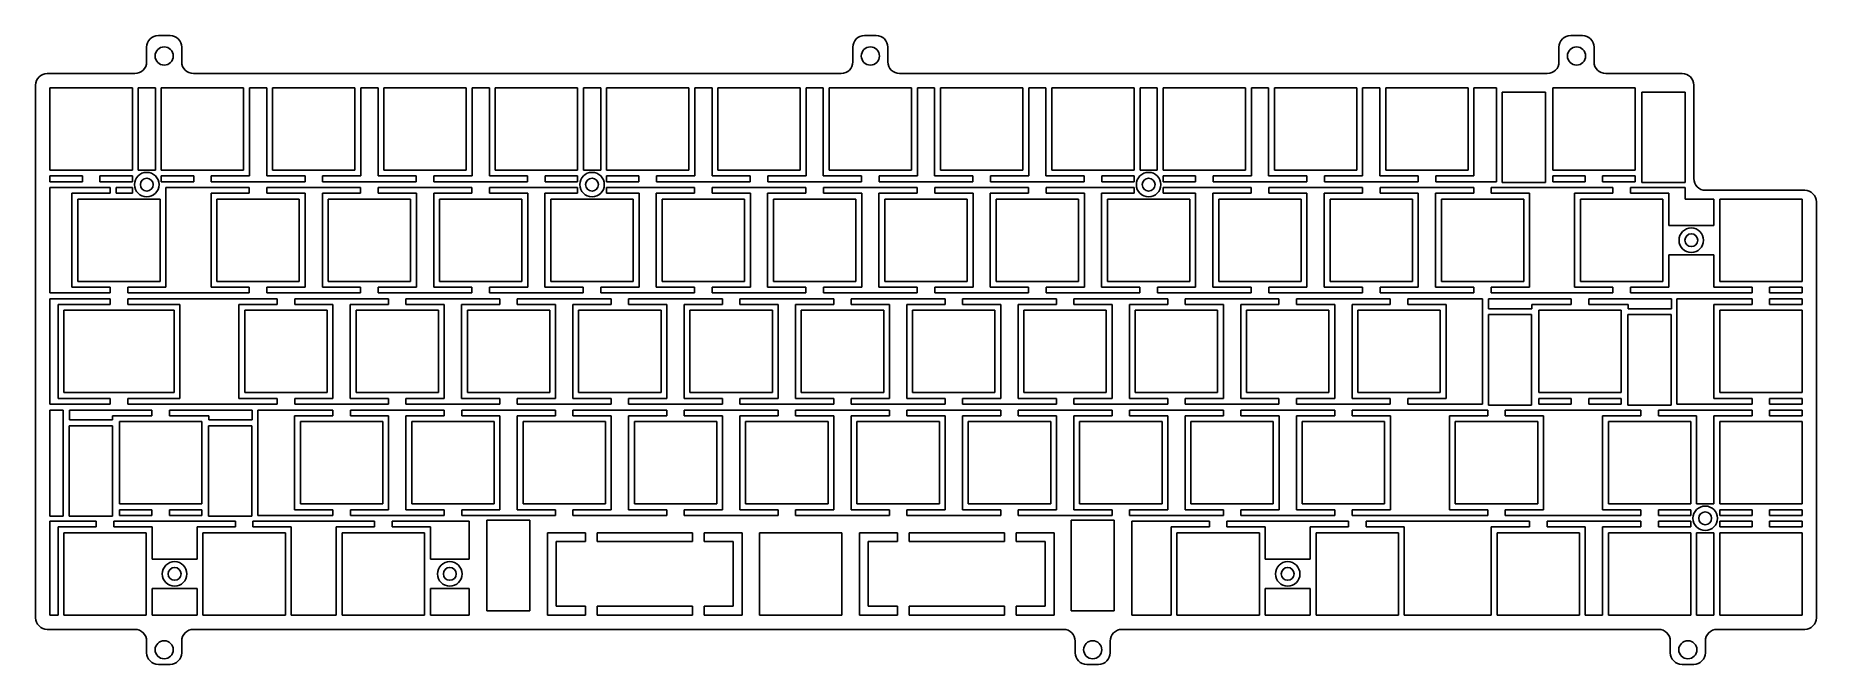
# Model space of a CAD drawing. Header units: millimetres. Extents: x 70 to 375, y 139 to 247.
import ezdxf

# ---------------------------------------------------------------- set-up
doc = ezdxf.new("R2010")
doc.units = ezdxf.units.MM
doc.header["$LTSCALE"] = 23.1
doc.layers.get('0').update_dxf_attribs({"linetype": 'CONTINUOUS'})

msp = doc.modelspace()

# ---------------------------------------------------------------- linework, layer by layer
at = {"color": 7, "linetype": 'Continuous'}
for p, q in [((89.24, 244.65), (89.24, 242.15)), ((93.24, 246.65), (91.24, 246.65)), ((95.24, 242.15), (95.24, 244.65)), ((210.09, 242.15), (210.09, 244.65)), ((212.09, 246.65), (214.09, 246.65)), ((216.09, 244.65), (216.09, 242.15)), ((330.94, 244.65), (330.94, 242.15)), ((334.94, 246.65), (332.94, 246.65)), ((336.94, 242.15), (336.94, 244.65)), ((70.24, 146.95), (70.24, 238.15)), ((87.24, 240.15), (72.24, 240.15)), ((208.09, 240.15), (97.24, 240.15)), ((328.94, 240.15), (218.09, 240.15)), ((352.01, 240.15), (338.94, 240.15)), ((354.01, 238.15), (354.01, 222.15)), ((72.69, 237.7), (72.69, 223.6)), ((86.79, 237.7), (72.69, 237.7)), ((86.79, 223.6), (86.79, 237.7)), ((87.79, 223.6), (87.79, 237.7)), ((87.79, 237.7), (90.74, 237.7)), ((90.74, 223.6), (90.74, 237.7)), ((91.74, 237.7), (91.74, 223.6)), ((105.84, 237.7), (91.74, 237.7)), ((105.84, 223.6), (105.84, 237.7)), ((106.84, 222.6), (106.84, 237.7)), ((106.84, 237.7), (109.79, 237.7)), ((109.79, 222.6), (109.79, 237.7)), ((110.79, 237.7), (110.79, 223.6)), ((124.89, 237.7), (110.79, 237.7)), ((124.89, 223.6), (124.89, 237.7)), ((125.89, 222.6), (125.89, 237.7)), ((125.89, 237.7), (128.84, 237.7)), ((128.84, 222.6), (128.84, 237.7)), ((129.84, 237.7), (129.84, 223.6)), ((143.94, 237.7), (129.84, 237.7)), ((143.94, 223.6), (143.94, 237.7)), ((144.94, 222.6), (144.94, 237.7)), ((144.94, 237.7), (147.89, 237.7)), ((147.89, 222.6), (147.89, 237.7)), ((148.89, 237.7), (148.89, 223.6)), ((162.99, 237.7), (148.89, 237.7)), ((162.99, 223.6), (162.99, 237.7)), ((163.99, 223.6), (163.99, 237.7)), ((163.99, 237.7), (166.94, 237.7)), ((166.94, 223.6), (166.94, 237.7)), ((167.94, 237.7), (167.94, 223.6)), ((182.04, 237.7), (167.94, 237.7)), ((182.04, 223.6), (182.04, 237.7)), ((183.04, 222.6), (183.04, 237.7)), ((183.04, 237.7), (185.99, 237.7)), ((185.99, 222.6), (185.99, 237.7)), ((186.99, 237.7), (186.99, 223.6)), ((201.09, 237.7), (186.99, 237.7)), ((201.09, 223.6), (201.09, 237.7)), ((202.09, 222.6), (202.09, 237.7)), ((202.09, 237.7), (205.04, 237.7)), ((205.04, 222.6), (205.04, 237.7)), ((206.04, 237.7), (206.04, 223.6)), ((220.14, 237.7), (206.04, 237.7)), ((220.14, 223.6), (220.14, 237.7)), ((221.14, 222.6), (221.14, 237.7)), ((221.14, 237.7), (224.09, 237.7)), ((224.09, 222.6), (224.09, 237.7)), ((225.09, 237.7), (225.09, 223.6)), ((239.19, 237.7), (225.09, 237.7)), ((239.19, 223.6), (239.19, 237.7)), ((240.19, 222.6), (240.19, 237.7)), ((240.19, 237.7), (243.14, 237.7)), ((243.14, 222.6), (243.14, 237.7)), ((244.14, 237.7), (244.14, 223.6)), ((258.24, 237.7), (244.14, 237.7)), ((258.24, 223.6), (258.24, 237.7)), ((259.24, 223.6), (259.24, 237.7)), ((259.24, 237.7), (262.19, 237.7)), ((262.19, 223.6), (262.19, 237.7)), ((263.19, 237.7), (263.19, 223.6)), ((277.29, 237.7), (263.19, 237.7)), ((277.29, 223.6), (277.29, 237.7)), ((278.29, 237.7), (281.24, 237.7)), ((278.29, 222.6), (278.29, 237.7)), ((281.24, 222.6), (281.24, 237.7)), ((296.34, 237.7), (282.24, 237.7)), ((282.24, 237.7), (282.24, 223.6)), ((296.34, 223.6), (296.34, 237.7)), ((297.34, 237.7), (300.29, 237.7)), ((297.34, 222.6), (297.34, 237.7)), ((300.29, 222.6), (300.29, 237.7)), ((315.39, 237.7), (301.29, 237.7)), ((301.29, 237.7), (301.29, 223.6)), ((315.39, 223.6), (315.39, 237.7)), ((316.39, 237.7), (320.24, 237.7)), ((316.39, 222.6), (316.39, 237.7)), ((320.24, 237.7), (320.24, 221.62)), ((328.64, 236.96), (321.24, 236.96)), ((321.24, 236.96), (321.24, 221.46)), ((328.64, 221.46), (328.64, 236.96)), ((343.96, 237.7), (329.86, 237.7)), ((329.86, 237.7), (329.86, 223.6)), ((343.96, 223.6), (343.96, 237.7)), ((352.51, 236.96), (345.11, 236.96)), ((345.11, 236.96), (345.11, 221.46)), ((352.51, 221.46), (352.51, 236.96)), ((72.69, 223.6), (86.79, 223.6)), ((72.69, 221.62), (72.69, 222.6)), ((78.24, 222.6), (72.69, 222.6)), ((78.24, 221.62), (78.24, 222.6)), ((81.24, 221.62), (81.24, 222.6)), ((81.24, 222.6), (86.79, 222.6)), ((86.79, 221.62), (86.79, 222.6)), ((90.74, 223.6), (87.79, 223.6)), ((91.74, 223.6), (105.84, 223.6)), ((91.74, 221.62), (91.74, 222.6)), ((91.74, 222.6), (97.29, 222.6)), ((97.29, 221.62), (97.29, 222.6)), ((100.29, 221.62), (100.29, 222.6)), ((100.29, 222.6), (106.84, 222.6)), ((109.79, 222.6), (116.34, 222.6)), ((110.79, 223.6), (124.89, 223.6)), ((116.34, 221.62), (116.34, 222.6)), ((119.34, 221.62), (119.34, 222.6)), ((119.34, 222.6), (125.89, 222.6)), ((128.84, 222.6), (135.39, 222.6)), ((129.84, 223.6), (143.94, 223.6)), ((135.39, 221.62), (135.39, 222.6)), ((138.39, 221.62), (138.39, 222.6)), ((138.39, 222.6), (144.94, 222.6)), ((147.89, 222.6), (154.44, 222.6)), ((148.89, 223.6), (162.99, 223.6)), ((154.44, 221.62), (154.44, 222.6)), ((157.44, 221.62), (157.44, 222.6)), ((157.44, 222.6), (162.99, 222.6)), ((162.99, 221.62), (162.99, 222.6)), ((166.94, 223.6), (163.99, 223.6)), ((167.94, 223.6), (182.04, 223.6)), ((167.94, 221.62), (167.94, 222.6)), ((167.94, 222.6), (173.49, 222.6)), ((173.49, 221.62), (173.49, 222.6)), ((176.49, 221.62), (176.49, 222.6)), ((176.49, 222.6), (183.04, 222.6)), ((185.99, 222.6), (192.54, 222.6)), ((186.99, 223.6), (201.09, 223.6)), ((192.54, 221.62), (192.54, 222.6)), ((195.54, 221.62), (195.54, 222.6)), ((195.54, 222.6), (202.09, 222.6)), ((205.04, 222.6), (211.59, 222.6)), ((206.04, 223.6), (220.14, 223.6)), ((211.59, 221.62), (211.59, 222.6)), ((214.59, 221.62), (214.59, 222.6)), ((214.59, 222.6), (221.14, 222.6)), ((224.09, 222.6), (230.64, 222.6)), ((225.09, 223.6), (239.19, 223.6)), ((230.64, 221.62), (230.64, 222.6)), ((233.64, 221.62), (233.64, 222.6)), ((233.64, 222.6), (240.19, 222.6)), ((243.14, 222.6), (249.69, 222.6)), ((244.14, 223.6), (258.24, 223.6)), ((249.69, 221.62), (249.69, 222.6)), ((252.69, 221.62), (252.69, 222.6)), ((252.69, 222.6), (258.24, 222.6)), ((258.24, 221.62), (258.24, 222.6)), ((262.19, 223.6), (259.24, 223.6)), ((263.19, 223.6), (277.29, 223.6)), ((263.19, 222.6), (268.74, 222.6)), ((263.19, 221.62), (263.19, 222.6)), ((268.74, 221.62), (268.74, 222.6)), ((271.74, 222.6), (278.29, 222.6)), ((271.74, 221.62), (271.74, 222.6)), ((281.24, 222.6), (287.79, 222.6)), ((282.24, 223.6), (296.34, 223.6)), ((287.79, 221.62), (287.79, 222.6)), ((290.79, 222.6), (297.34, 222.6)), ((290.79, 221.62), (290.79, 222.6)), ((300.29, 222.6), (306.84, 222.6)), ((301.29, 223.6), (315.39, 223.6)), ((306.84, 221.62), (306.84, 222.6)), ((309.84, 222.6), (316.39, 222.6)), ((309.84, 221.62), (309.84, 222.6)), ((329.86, 223.6), (343.96, 223.6)), ((335.41, 222.6), (329.86, 222.6)), ((329.86, 221.62), (329.86, 222.6)), ((335.41, 221.62), (335.41, 222.6)), ((338.41, 222.6), (343.96, 222.6)), ((338.41, 221.62), (338.41, 222.6)), ((343.96, 221.62), (343.96, 222.6)), ((78.24, 221.62), (72.69, 221.62)), ((72.69, 202.57), (72.69, 220.62)), ((72.69, 220.62), (83, 220.62)), ((76.45, 219.65), (76.45, 203.55)), ((76.45, 219.65), (83, 219.65)), ((86.79, 221.62), (81.24, 221.62)), ((83, 220.62), (83, 219.65)), ((84, 220.62), (84, 219.65)), ((86.79, 220.62), (84, 220.62)), ((86.79, 219.65), (84, 219.65)), ((86.79, 219.65), (86.79, 220.62)), ((97.29, 221.62), (91.74, 221.62)), ((92.55, 220.62), (92.55, 203.55)), ((106.81, 220.62), (92.55, 220.62)), ((100.26, 219.65), (100.26, 203.55)), ((100.26, 219.65), (106.81, 219.65)), ((116.34, 221.62), (100.29, 221.62)), ((106.81, 220.62), (106.81, 219.65)), ((109.81, 220.62), (109.81, 219.65)), ((109.81, 220.62), (125.86, 220.62)), ((109.81, 219.65), (116.36, 219.65)), ((116.36, 219.65), (116.36, 203.55)), ((119.31, 219.65), (119.31, 203.55)), ((119.31, 219.65), (125.86, 219.65)), ((135.39, 221.62), (119.34, 221.62)), ((125.86, 220.62), (125.86, 219.65)), ((128.86, 220.62), (128.86, 219.65)), ((128.86, 220.62), (144.91, 220.62)), ((128.86, 219.65), (135.41, 219.65)), ((135.41, 219.65), (135.41, 203.55)), ((138.36, 219.65), (138.36, 203.55)), ((138.36, 219.65), (144.91, 219.65)), ((154.44, 221.62), (138.39, 221.62)), ((144.91, 220.62), (144.91, 219.65)), ((147.91, 220.62), (147.91, 219.65)), ((147.91, 220.62), (162.99, 220.62)), ((147.91, 219.65), (154.46, 219.65)), ((154.46, 219.65), (154.46, 203.55)), ((157.41, 219.65), (157.41, 203.55)), ((157.41, 219.65), (162.99, 219.65)), ((162.99, 221.62), (157.44, 221.62)), ((162.99, 219.65), (162.99, 220.62)), ((173.49, 221.62), (167.94, 221.62)), ((167.94, 219.65), (167.94, 220.62)), ((167.94, 220.62), (183.01, 220.62)), ((167.94, 219.65), (173.51, 219.65)), ((173.51, 219.65), (173.51, 203.55)), ((176.46, 219.65), (176.46, 203.55)), ((176.46, 219.65), (183.01, 219.65)), ((192.54, 221.62), (176.49, 221.62)), ((183.01, 220.62), (183.01, 219.65)), ((186.01, 220.62), (186.01, 219.65)), ((186.01, 220.62), (202.06, 220.62)), ((186.01, 219.65), (192.56, 219.65)), ((192.56, 219.65), (192.56, 203.55)), ((195.51, 219.65), (195.51, 203.55)), ((195.51, 219.65), (202.06, 219.65)), ((211.59, 221.62), (195.54, 221.62)), ((202.06, 220.62), (202.06, 219.65)), ((205.06, 220.62), (205.06, 219.65)), ((205.06, 220.62), (221.11, 220.62)), ((205.06, 219.65), (211.61, 219.65)), ((211.61, 219.65), (211.61, 203.55)), ((214.56, 219.65), (214.56, 203.55)), ((214.56, 219.65), (221.11, 219.65)), ((230.64, 221.62), (214.59, 221.62)), ((221.11, 220.62), (221.11, 219.65)), ((224.11, 220.62), (224.11, 219.65)), ((224.11, 220.62), (240.16, 220.62)), ((224.11, 219.65), (230.66, 219.65)), ((230.66, 219.65), (230.66, 203.55)), ((233.61, 219.65), (233.61, 203.55)), ((233.61, 219.65), (240.16, 219.65)), ((249.69, 221.62), (233.64, 221.62)), ((240.16, 220.62), (240.16, 219.65)), ((243.16, 220.62), (243.16, 219.65)), ((243.16, 220.62), (258.24, 220.62)), ((243.16, 219.65), (249.71, 219.65)), ((249.71, 219.65), (249.71, 203.55)), ((252.66, 219.65), (252.66, 203.55)), ((252.66, 219.65), (258.24, 219.65)), ((258.24, 221.62), (252.69, 221.62)), ((258.24, 219.65), (258.24, 220.62)), ((268.74, 221.62), (263.19, 221.62)), ((263.19, 220.62), (278.26, 220.62)), ((263.19, 219.65), (263.19, 220.62)), ((263.19, 219.65), (268.76, 219.65)), ((268.76, 219.65), (268.76, 203.55)), ((271.71, 219.65), (278.26, 219.65)), ((271.71, 219.65), (271.71, 203.55)), ((287.79, 221.62), (271.74, 221.62)), ((278.26, 220.62), (278.26, 219.65)), ((281.26, 220.62), (297.31, 220.62)), ((281.26, 220.62), (281.26, 219.65)), ((281.26, 219.65), (287.81, 219.65)), ((287.81, 219.65), (287.81, 203.55)), ((290.76, 219.65), (297.31, 219.65)), ((290.76, 219.65), (290.76, 203.55)), ((306.84, 221.62), (290.79, 221.62)), ((297.31, 220.62), (297.31, 219.65)), ((300.31, 220.62), (316.36, 220.62)), ((300.31, 220.62), (300.31, 219.65)), ((300.31, 219.65), (306.86, 219.65)), ((306.86, 219.65), (306.86, 203.55)), ((309.81, 219.65), (316.36, 219.65)), ((309.81, 219.65), (309.81, 203.55)), ((320.24, 221.62), (309.84, 221.62)), ((316.36, 220.62), (316.36, 219.65)), ((319.36, 220.62), (340.17, 220.62)), ((319.36, 220.62), (319.36, 219.65)), ((319.36, 219.65), (325.91, 219.65)), ((328.64, 221.46), (321.24, 221.46)), ((325.91, 219.65), (325.91, 203.55)), ((335.41, 221.62), (329.86, 221.62)), ((333.62, 219.65), (340.17, 219.65)), ((333.62, 219.65), (333.62, 203.55)), ((338.41, 221.62), (343.96, 221.62)), ((340.17, 220.62), (340.17, 219.65)), ((343.17, 220.62), (352.51, 220.62)), ((343.17, 220.62), (343.17, 219.65)), ((343.17, 219.65), (349.72, 219.65)), ((352.51, 221.46), (345.11, 221.46)), ((349.72, 219.65), (349.72, 214.1)), ((352.51, 218.65), (352.51, 220.62)), ((356.01, 220.15), (372.99, 220.15)), ((77.45, 218.65), (77.45, 204.55)), ((91.55, 218.65), (77.45, 218.65)), ((91.55, 204.55), (91.55, 218.65)), ((101.26, 218.65), (101.26, 204.55)), ((115.36, 218.65), (101.26, 218.65)), ((115.36, 204.55), (115.36, 218.65)), ((120.31, 218.65), (120.31, 204.55)), ((134.41, 218.65), (120.31, 218.65)), ((134.41, 204.55), (134.41, 218.65)), ((139.36, 218.65), (139.36, 204.55)), ((153.46, 218.65), (139.36, 218.65)), ((153.46, 204.55), (153.46, 218.65)), ((158.41, 218.65), (158.41, 204.55)), ((172.51, 218.65), (158.41, 218.65)), ((172.51, 204.55), (172.51, 218.65)), ((177.46, 218.65), (177.46, 204.55)), ((191.56, 218.65), (177.46, 218.65)), ((191.56, 204.55), (191.56, 218.65)), ((196.51, 218.65), (196.51, 204.55)), ((210.61, 218.65), (196.51, 218.65)), ((210.61, 204.55), (210.61, 218.65)), ((215.56, 218.65), (215.56, 204.55)), ((229.66, 218.65), (215.56, 218.65)), ((229.66, 204.55), (229.66, 218.65)), ((234.61, 218.65), (234.61, 204.55)), ((248.71, 218.65), (234.61, 218.65)), ((248.71, 204.55), (248.71, 218.65)), ((253.66, 218.65), (253.66, 204.55)), ((267.76, 218.65), (253.66, 218.65)), ((267.76, 204.55), (267.76, 218.65)), ((286.81, 218.65), (272.71, 218.65)), ((272.71, 218.65), (272.71, 204.55)), ((286.81, 204.55), (286.81, 218.65)), ((305.86, 218.65), (291.76, 218.65)), ((291.76, 218.65), (291.76, 204.55)), ((305.86, 204.55), (305.86, 218.65)), ((324.91, 218.65), (310.81, 218.65)), ((310.81, 218.65), (310.81, 204.55)), ((324.91, 204.55), (324.91, 218.65)), ((348.72, 218.65), (334.62, 218.65)), ((334.62, 218.65), (334.62, 204.55)), ((348.72, 204.55), (348.72, 218.65)), ((352.51, 218.65), (357.44, 218.65)), ((357.44, 218.65), (357.44, 214.1)), ((372.54, 218.65), (358.44, 218.65)), ((358.44, 218.65), (358.44, 204.55)), ((372.54, 204.55), (372.54, 218.65)), ((374.99, 146.95), (374.99, 218.15)), ((357.44, 214.1), (349.72, 214.1)), ((357.44, 209.1), (349.72, 209.1)), ((349.72, 209.1), (349.72, 203.55)), ((357.44, 209.1), (357.44, 203.55)), ((77.45, 204.55), (91.55, 204.55)), ((101.26, 204.55), (115.36, 204.55)), ((120.31, 204.55), (134.41, 204.55)), ((139.36, 204.55), (153.46, 204.55)), ((158.41, 204.55), (172.51, 204.55)), ((177.46, 204.55), (191.56, 204.55)), ((196.51, 204.55), (210.61, 204.55)), ((215.56, 204.55), (229.66, 204.55)), ((234.61, 204.55), (248.71, 204.55)), ((253.66, 204.55), (267.76, 204.55)), ((272.71, 204.55), (286.81, 204.55)), ((291.76, 204.55), (305.86, 204.55)), ((310.81, 204.55), (324.91, 204.55)), ((334.62, 204.55), (348.72, 204.55)), ((358.44, 204.55), (372.54, 204.55)), ((83, 202.57), (72.69, 202.57)), ((72.69, 183.52), (72.69, 201.57)), ((83, 201.57), (72.69, 201.57)), ((76.45, 203.55), (83, 203.55)), ((83, 202.57), (83, 203.55)), ((83, 200.6), (83, 201.57)), ((86, 202.57), (86, 203.55)), ((86, 203.55), (92.55, 203.55)), ((106.81, 202.57), (86, 202.57)), ((86, 201.57), (86, 200.6)), ((111.57, 201.57), (86, 201.57)), ((100.26, 203.55), (106.81, 203.55)), ((106.81, 202.57), (106.81, 203.55)), ((109.81, 202.57), (109.81, 203.55)), ((109.81, 203.55), (116.36, 203.55)), ((125.86, 202.57), (109.81, 202.57)), ((111.57, 201.57), (111.57, 200.6)), ((114.57, 201.57), (114.57, 200.6)), ((114.57, 201.57), (130.62, 201.57)), ((119.31, 203.55), (125.86, 203.55)), ((125.86, 202.57), (125.86, 203.55)), ((128.86, 202.57), (128.86, 203.55)), ((128.86, 203.55), (135.41, 203.55)), ((144.91, 202.57), (128.86, 202.57)), ((130.62, 201.57), (130.62, 200.6)), ((133.62, 201.57), (133.62, 200.6)), ((133.62, 201.57), (149.67, 201.57)), ((138.36, 203.55), (144.91, 203.55)), ((144.91, 202.57), (144.91, 203.55)), ((147.91, 202.57), (147.91, 203.55)), ((147.91, 203.55), (154.46, 203.55)), ((163.96, 202.57), (147.91, 202.57)), ((149.67, 201.57), (149.67, 200.6)), ((152.67, 201.57), (152.67, 200.6)), ((152.67, 201.57), (168.72, 201.57)), ((157.41, 203.55), (163.96, 203.55)), ((163.96, 202.57), (163.96, 203.55)), ((166.96, 202.57), (166.96, 203.55)), ((166.96, 203.55), (173.51, 203.55)), ((183.01, 202.57), (166.96, 202.57)), ((168.72, 201.57), (168.72, 200.6)), ((171.72, 201.57), (171.72, 200.6)), ((171.72, 201.57), (187.77, 201.57)), ((176.46, 203.55), (183.01, 203.55)), ((183.01, 202.57), (183.01, 203.55)), ((186.01, 202.57), (186.01, 203.55)), ((186.01, 203.55), (192.56, 203.55)), ((202.06, 202.57), (186.01, 202.57)), ((187.77, 201.57), (187.77, 200.6)), ((190.77, 201.57), (190.77, 200.6)), ((190.77, 201.57), (206.82, 201.57)), ((195.51, 203.55), (202.06, 203.55)), ((202.06, 202.57), (202.06, 203.55)), ((205.06, 202.57), (205.06, 203.55)), ((205.06, 203.55), (211.61, 203.55)), ((221.11, 202.57), (205.06, 202.57)), ((206.82, 201.57), (206.82, 200.6)), ((209.82, 201.57), (209.82, 200.6)), ((209.82, 201.57), (225.87, 201.57)), ((214.56, 203.55), (221.11, 203.55)), ((221.11, 202.57), (221.11, 203.55)), ((224.11, 202.57), (224.11, 203.55)), ((224.11, 203.55), (230.66, 203.55)), ((240.16, 202.57), (224.11, 202.57)), ((225.87, 201.57), (225.87, 200.6)), ((228.87, 201.57), (228.87, 200.6)), ((228.87, 201.57), (244.92, 201.57)), ((233.61, 203.55), (240.16, 203.55)), ((240.16, 202.57), (240.16, 203.55)), ((243.16, 203.55), (249.71, 203.55)), ((243.16, 202.57), (243.16, 203.55)), ((259.21, 202.57), (243.16, 202.57)), ((244.92, 201.57), (244.92, 200.6)), ((247.92, 201.57), (263.97, 201.57)), ((247.92, 201.57), (247.92, 200.6)), ((252.66, 203.55), (259.21, 203.55)), ((259.21, 202.57), (259.21, 203.55)), ((262.21, 203.55), (268.76, 203.55)), ((262.21, 202.57), (262.21, 203.55)), ((278.26, 202.57), (262.21, 202.57)), ((263.97, 201.57), (263.97, 200.6)), ((266.97, 201.57), (283.02, 201.57)), ((266.97, 201.57), (266.97, 200.6)), ((271.71, 203.55), (278.26, 203.55)), ((278.26, 202.57), (278.26, 203.55)), ((281.26, 203.55), (287.81, 203.55)), ((281.26, 202.57), (281.26, 203.55)), ((297.31, 202.57), (281.26, 202.57)), ((283.02, 201.57), (283.02, 200.6)), ((286.02, 201.57), (302.07, 201.57)), ((286.02, 201.57), (286.02, 200.6)), ((290.76, 203.55), (297.31, 203.55)), ((297.31, 202.57), (297.31, 203.55)), ((300.31, 203.55), (306.86, 203.55)), ((300.31, 202.57), (300.31, 203.55)), ((316.36, 202.57), (300.31, 202.57)), ((302.07, 201.57), (302.07, 200.6)), ((305.07, 201.57), (317.86, 201.57)), ((305.07, 201.57), (305.07, 200.6)), ((309.81, 203.55), (316.36, 203.55)), ((316.36, 202.57), (316.36, 203.55)), ((317.86, 201.57), (317.86, 183.52)), ((333.03, 201.57), (318.89, 201.57)), ((318.89, 201.57), (318.89, 199.86)), ((319.36, 203.55), (325.91, 203.55)), ((319.36, 202.57), (319.36, 203.55)), ((340.17, 202.57), (319.36, 202.57)), ((333.03, 201.57), (333.03, 200.6)), ((333.62, 203.55), (340.17, 203.55)), ((350.17, 201.57), (336.03, 201.57)), ((336.03, 201.57), (336.03, 200.6)), ((340.17, 202.57), (340.17, 203.55)), ((343.17, 203.55), (349.72, 203.55)), ((343.17, 202.57), (343.17, 203.55)), ((363.99, 202.57), (343.17, 202.57)), ((350.17, 201.57), (350.17, 199.86)), ((351.13, 201.57), (363.99, 201.57)), ((351.13, 201.57), (351.13, 183.52)), ((357.44, 203.55), (363.99, 203.55)), ((363.99, 202.57), (363.99, 203.55)), ((363.99, 201.57), (363.99, 200.6)), ((366.99, 203.55), (372.54, 203.55)), ((366.99, 202.57), (366.99, 203.55)), ((372.54, 202.57), (366.99, 202.57)), ((366.99, 201.57), (372.54, 201.57)), ((366.99, 201.57), (366.99, 200.6)), ((372.54, 202.57), (372.54, 203.55)), ((372.54, 201.57), (372.54, 200.6)), ((74.08, 184.5), (74.08, 200.6)), ((74.08, 200.6), (83, 200.6)), ((75.08, 199.6), (75.08, 185.5)), ((93.93, 199.6), (75.08, 199.6)), ((86, 200.6), (94.93, 200.6)), ((93.93, 185.5), (93.93, 199.6)), ((94.93, 200.6), (94.93, 184.5)), ((105.02, 200.6), (105.02, 184.5)), ((105.02, 200.6), (111.57, 200.6)), ((106.02, 199.6), (106.02, 185.5)), ((120.12, 199.6), (106.02, 199.6)), ((114.57, 200.6), (121.12, 200.6)), ((120.12, 185.5), (120.12, 199.6)), ((121.12, 200.6), (121.12, 184.5)), ((124.07, 200.6), (124.07, 184.5)), ((124.07, 200.6), (130.62, 200.6)), ((125.07, 199.6), (125.07, 185.5)), ((139.17, 199.6), (125.07, 199.6)), ((133.62, 200.6), (140.17, 200.6)), ((139.17, 185.5), (139.17, 199.6)), ((140.17, 200.6), (140.17, 184.5)), ((143.12, 200.6), (143.12, 184.5)), ((143.12, 200.6), (149.67, 200.6)), ((144.12, 199.6), (144.12, 185.5)), ((158.22, 199.6), (144.12, 199.6)), ((152.67, 200.6), (159.22, 200.6)), ((158.22, 185.5), (158.22, 199.6)), ((159.22, 200.6), (159.22, 184.5)), ((162.17, 200.6), (162.17, 184.5)), ((162.17, 200.6), (168.72, 200.6)), ((163.17, 199.6), (163.17, 185.5)), ((177.27, 199.6), (163.17, 199.6)), ((171.72, 200.6), (178.27, 200.6)), ((177.27, 185.5), (177.27, 199.6)), ((178.27, 200.6), (178.27, 184.5)), ((181.22, 200.6), (181.22, 184.5)), ((181.22, 200.6), (187.77, 200.6)), ((182.22, 199.6), (182.22, 185.5)), ((196.32, 199.6), (182.22, 199.6)), ((190.77, 200.6), (197.32, 200.6)), ((196.32, 185.5), (196.32, 199.6)), ((197.32, 200.6), (197.32, 184.5)), ((200.27, 200.6), (200.27, 184.5)), ((200.27, 200.6), (206.82, 200.6)), ((201.27, 199.6), (201.27, 185.5)), ((215.37, 199.6), (201.27, 199.6)), ((209.82, 200.6), (216.37, 200.6)), ((215.37, 185.5), (215.37, 199.6)), ((216.37, 200.6), (216.37, 184.5)), ((219.32, 200.6), (219.32, 184.5)), ((219.32, 200.6), (225.87, 200.6)), ((220.32, 199.6), (220.32, 185.5)), ((234.42, 199.6), (220.32, 199.6)), ((228.87, 200.6), (235.42, 200.6)), ((234.42, 185.5), (234.42, 199.6)), ((235.42, 200.6), (235.42, 184.5)), ((238.37, 200.6), (244.92, 200.6)), ((238.37, 200.6), (238.37, 184.5)), ((253.47, 199.6), (239.37, 199.6)), ((239.37, 199.6), (239.37, 185.5)), ((247.92, 200.6), (254.47, 200.6)), ((253.47, 185.5), (253.47, 199.6)), ((254.47, 200.6), (254.47, 184.5)), ((257.42, 200.6), (263.97, 200.6)), ((257.42, 200.6), (257.42, 184.5)), ((272.52, 199.6), (258.42, 199.6)), ((258.42, 199.6), (258.42, 185.5)), ((266.97, 200.6), (273.52, 200.6)), ((272.52, 185.5), (272.52, 199.6)), ((273.52, 200.6), (273.52, 184.5)), ((276.47, 200.6), (283.02, 200.6)), ((276.47, 200.6), (276.47, 184.5)), ((291.57, 199.6), (277.47, 199.6)), ((277.47, 199.6), (277.47, 185.5)), ((286.02, 200.6), (292.57, 200.6)), ((291.57, 185.5), (291.57, 199.6)), ((292.57, 200.6), (292.57, 184.5)), ((295.52, 200.6), (302.07, 200.6)), ((295.52, 200.6), (295.52, 184.5)), ((310.62, 199.6), (296.52, 199.6)), ((296.52, 199.6), (296.52, 185.5)), ((305.07, 200.6), (311.62, 200.6)), ((310.62, 185.5), (310.62, 199.6)), ((311.62, 200.6), (311.62, 184.5)), ((326.26, 198.86), (318.86, 198.86)), ((318.86, 198.86), (318.86, 183.36)), ((318.89, 199.86), (326.29, 199.86)), ((326.26, 183.36), (326.26, 198.86)), ((333.03, 200.6), (326.29, 200.6)), ((326.29, 199.86), (326.29, 200.6)), ((341.58, 199.6), (327.48, 199.6)), ((327.48, 199.6), (327.48, 185.5)), ((336.03, 200.6), (342.77, 200.6)), ((341.58, 185.5), (341.58, 199.6)), ((350.13, 198.86), (342.73, 198.86)), ((342.73, 198.86), (342.73, 183.36)), ((342.77, 199.86), (342.77, 200.6)), ((350.17, 199.86), (342.77, 199.86)), ((350.13, 183.36), (350.13, 198.86)), ((357.44, 200.6), (363.99, 200.6)), ((357.44, 200.6), (357.44, 184.5)), ((372.54, 199.6), (358.44, 199.6)), ((358.44, 199.6), (358.44, 185.5)), ((366.99, 200.6), (372.54, 200.6)), ((372.54, 185.5), (372.54, 199.6)), ((72.69, 183.52), (83, 183.52)), ((83, 184.5), (74.08, 184.5)), ((75.08, 185.5), (93.93, 185.5)), ((83, 183.52), (83, 184.5)), ((86, 184.5), (86, 183.52)), ((94.93, 184.5), (86, 184.5)), ((86, 183.52), (111.57, 183.52)), ((105.02, 184.5), (111.57, 184.5)), ((106.02, 185.5), (120.12, 185.5)), ((111.57, 183.52), (111.57, 184.5)), ((114.57, 183.52), (114.57, 184.5)), ((114.57, 184.5), (121.12, 184.5)), ((130.62, 183.52), (114.57, 183.52)), ((124.07, 184.5), (130.62, 184.5)), ((125.07, 185.5), (139.17, 185.5)), ((130.62, 183.52), (130.62, 184.5)), ((133.62, 183.52), (133.62, 184.5)), ((133.62, 184.5), (140.17, 184.5)), ((149.67, 183.52), (133.62, 183.52)), ((143.12, 184.5), (149.67, 184.5)), ((144.12, 185.5), (158.22, 185.5)), ((149.67, 183.52), (149.67, 184.5)), ((152.67, 183.52), (152.67, 184.5)), ((152.67, 184.5), (159.22, 184.5)), ((168.72, 183.52), (152.67, 183.52)), ((162.17, 184.5), (168.72, 184.5)), ((163.17, 185.5), (177.27, 185.5)), ((168.72, 183.52), (168.72, 184.5)), ((171.72, 183.52), (171.72, 184.5)), ((171.72, 184.5), (178.27, 184.5)), ((187.77, 183.52), (171.72, 183.52)), ((181.22, 184.5), (187.77, 184.5)), ((182.22, 185.5), (196.32, 185.5)), ((187.77, 183.52), (187.77, 184.5)), ((190.77, 183.52), (190.77, 184.5)), ((190.77, 184.5), (197.32, 184.5)), ((206.82, 183.52), (190.77, 183.52)), ((200.27, 184.5), (206.82, 184.5)), ((201.27, 185.5), (215.37, 185.5)), ((206.82, 183.52), (206.82, 184.5)), ((209.82, 183.52), (209.82, 184.5)), ((209.82, 184.5), (216.37, 184.5)), ((225.87, 183.52), (209.82, 183.52)), ((219.32, 184.5), (225.87, 184.5)), ((220.32, 185.5), (234.42, 185.5)), ((225.87, 183.52), (225.87, 184.5)), ((228.87, 184.5), (235.42, 184.5)), ((228.87, 183.52), (228.87, 184.5)), ((244.92, 183.52), (228.87, 183.52)), ((238.37, 184.5), (244.92, 184.5)), ((239.37, 185.5), (253.47, 185.5)), ((244.92, 183.52), (244.92, 184.5)), ((247.92, 184.5), (254.47, 184.5)), ((247.92, 183.52), (247.92, 184.5)), ((263.97, 183.52), (247.92, 183.52)), ((257.42, 184.5), (263.97, 184.5)), ((258.42, 185.5), (272.52, 185.5)), ((263.97, 183.52), (263.97, 184.5)), ((266.97, 184.5), (273.52, 184.5)), ((266.97, 183.52), (266.97, 184.5)), ((283.02, 183.52), (266.97, 183.52)), ((276.47, 184.5), (283.02, 184.5)), ((277.47, 185.5), (291.57, 185.5)), ((283.02, 183.52), (283.02, 184.5)), ((286.02, 184.5), (292.57, 184.5)), ((286.02, 183.52), (286.02, 184.5)), ((302.07, 183.52), (286.02, 183.52)), ((295.52, 184.5), (302.07, 184.5)), ((296.52, 185.5), (310.62, 185.5)), ((302.07, 183.52), (302.07, 184.5)), ((305.07, 184.5), (311.62, 184.5)), ((305.07, 183.52), (305.07, 184.5)), ((317.86, 183.52), (305.07, 183.52)), ((326.26, 183.36), (318.86, 183.36)), ((327.48, 185.5), (341.58, 185.5)), ((333.03, 184.5), (327.48, 184.5)), ((327.48, 183.52), (327.48, 184.5)), ((333.03, 183.52), (327.48, 183.52)), ((333.03, 183.52), (333.03, 184.5)), ((336.03, 184.5), (341.58, 184.5)), ((336.03, 183.52), (336.03, 184.5)), ((336.03, 183.52), (341.58, 183.52)), ((341.58, 183.52), (341.58, 184.5)), ((350.13, 183.36), (342.73, 183.36)), ((363.99, 183.52), (351.13, 183.52)), ((357.44, 184.5), (363.99, 184.5)), ((358.44, 185.5), (372.54, 185.5)), ((363.99, 183.52), (363.99, 184.5)), ((366.99, 184.5), (372.54, 184.5)), ((366.99, 183.52), (366.99, 184.5)), ((372.54, 183.52), (366.99, 183.52)), ((372.54, 183.52), (372.54, 184.5)), ((72.69, 164.31), (72.69, 182.52)), ((72.69, 182.52), (74.97, 182.52)), ((74.97, 182.52), (74.97, 164.31)), ((75.97, 179.81), (75.97, 164.31)), ((83.37, 179.81), (75.97, 179.81)), ((76.01, 182.52), (76.01, 180.81)), ((90.14, 182.52), (76.01, 182.52)), ((76.01, 180.81), (83.41, 180.81)), ((83.37, 164.31), (83.37, 179.81)), ((83.41, 180.81), (83.41, 181.55)), ((90.14, 181.55), (83.41, 181.55)), ((84.59, 180.55), (84.59, 166.45)), ((98.69, 180.55), (84.59, 180.55)), ((90.14, 182.52), (90.14, 181.55)), ((93.14, 182.52), (93.14, 181.55)), ((107.28, 182.52), (93.14, 182.52)), ((93.14, 181.55), (99.88, 181.55)), ((98.69, 166.45), (98.69, 180.55)), ((99.84, 179.81), (99.84, 164.31)), ((107.24, 179.81), (99.84, 179.81)), ((99.88, 180.81), (99.88, 181.55)), ((107.28, 180.81), (99.88, 180.81)), ((107.24, 164.31), (107.24, 179.81)), ((107.28, 182.52), (107.28, 180.81)), ((108.24, 182.52), (108.24, 164.47)), ((108.24, 182.52), (121.1, 182.52)), ((114.55, 181.55), (114.55, 165.45)), ((114.55, 181.55), (121.1, 181.55)), ((115.55, 180.55), (115.55, 166.45)), ((129.65, 180.55), (115.55, 180.55)), ((121.1, 182.52), (121.1, 181.55)), ((124.1, 182.52), (124.1, 181.55)), ((124.1, 182.52), (140.15, 182.52)), ((124.1, 181.55), (130.65, 181.55)), ((129.65, 166.45), (129.65, 180.55)), ((130.65, 181.55), (130.65, 165.45)), ((133.6, 181.55), (133.6, 165.45)), ((133.6, 181.55), (140.15, 181.55)), ((134.6, 180.55), (134.6, 166.45)), ((148.7, 180.55), (134.6, 180.55)), ((140.15, 182.52), (140.15, 181.55)), ((143.15, 182.52), (143.15, 181.55)), ((143.15, 182.52), (159.2, 182.52)), ((143.15, 181.55), (149.7, 181.55)), ((148.7, 166.45), (148.7, 180.55)), ((149.7, 181.55), (149.7, 165.45)), ((152.65, 181.55), (152.65, 165.45)), ((152.65, 181.55), (159.2, 181.55)), ((153.65, 180.55), (153.65, 166.45)), ((167.75, 180.55), (153.65, 180.55)), ((159.2, 182.52), (159.2, 181.55)), ((162.2, 182.52), (162.2, 181.55)), ((162.2, 182.52), (178.25, 182.52)), ((162.2, 181.55), (168.75, 181.55)), ((167.75, 166.45), (167.75, 180.55)), ((168.75, 181.55), (168.75, 165.45)), ((171.7, 181.55), (171.7, 165.45)), ((171.7, 181.55), (178.25, 181.55)), ((172.7, 180.55), (172.7, 166.45)), ((186.8, 180.55), (172.7, 180.55)), ((178.25, 182.52), (178.25, 181.55)), ((181.25, 182.52), (181.25, 181.55)), ((181.25, 182.52), (197.3, 182.52)), ((181.25, 181.55), (187.8, 181.55)), ((186.8, 166.45), (186.8, 180.55)), ((187.8, 181.55), (187.8, 165.45)), ((190.75, 181.55), (190.75, 165.45)), ((190.75, 181.55), (197.3, 181.55)), ((191.75, 180.55), (191.75, 166.45)), ((205.85, 180.55), (191.75, 180.55)), ((197.3, 182.52), (197.3, 181.55)), ((200.3, 182.52), (200.3, 181.55)), ((200.3, 182.52), (216.35, 182.52)), ((200.3, 181.55), (206.85, 181.55)), ((205.85, 166.45), (205.85, 180.55)), ((206.85, 181.55), (206.85, 165.45)), ((209.8, 181.55), (209.8, 165.45)), ((209.8, 181.55), (216.35, 181.55)), ((210.8, 180.55), (210.8, 166.45)), ((224.9, 180.55), (210.8, 180.55)), ((216.35, 182.52), (216.35, 181.55)), ((219.35, 182.52), (235.4, 182.52)), ((219.35, 182.52), (219.35, 181.55)), ((219.35, 181.55), (225.9, 181.55)), ((224.9, 166.45), (224.9, 180.55)), ((225.9, 181.55), (225.9, 165.45)), ((228.85, 181.55), (235.4, 181.55)), ((228.85, 181.55), (228.85, 165.45)), ((243.95, 180.55), (229.85, 180.55)), ((229.85, 180.55), (229.85, 166.45)), ((235.4, 182.52), (235.4, 181.55)), ((238.4, 182.52), (254.45, 182.52)), ((238.4, 182.52), (238.4, 181.55)), ((238.4, 181.55), (244.95, 181.55)), ((243.95, 166.45), (243.95, 180.55)), ((244.95, 181.55), (244.95, 165.45)), ((247.9, 181.55), (254.45, 181.55)), ((247.9, 181.55), (247.9, 165.45)), ((263, 180.55), (248.9, 180.55)), ((248.9, 180.55), (248.9, 166.45)), ((254.45, 182.52), (254.45, 181.55)), ((257.45, 182.52), (273.5, 182.52)), ((257.45, 182.52), (257.45, 181.55)), ((257.45, 181.55), (264, 181.55)), ((263, 166.45), (263, 180.55)), ((264, 181.55), (264, 165.45)), ((266.95, 181.55), (273.5, 181.55)), ((266.95, 181.55), (266.95, 165.45)), ((282.05, 180.55), (267.95, 180.55)), ((267.95, 180.55), (267.95, 166.45)), ((273.5, 182.52), (273.5, 181.55)), ((276.5, 182.52), (292.55, 182.52)), ((276.5, 182.52), (276.5, 181.55)), ((276.5, 181.55), (283.05, 181.55)), ((282.05, 166.45), (282.05, 180.55)), ((283.05, 181.55), (283.05, 165.45)), ((286, 181.55), (292.55, 181.55)), ((286, 181.55), (286, 165.45)), ((301.1, 180.55), (287, 180.55)), ((287, 180.55), (287, 166.45)), ((292.55, 182.52), (292.55, 181.55)), ((295.55, 182.52), (318.74, 182.52)), ((295.55, 182.52), (295.55, 181.55)), ((295.55, 181.55), (302.1, 181.55)), ((301.1, 166.45), (301.1, 180.55)), ((302.1, 181.55), (302.1, 165.45)), ((312.19, 181.55), (318.74, 181.55)), ((312.19, 181.55), (312.19, 165.45)), ((327.29, 180.55), (313.19, 180.55)), ((313.19, 180.55), (313.19, 166.45)), ((318.74, 182.52), (318.74, 181.55)), ((321.74, 182.52), (344.94, 182.52)), ((321.74, 182.52), (321.74, 181.55)), ((321.74, 181.55), (328.29, 181.55)), ((327.29, 166.45), (327.29, 180.55)), ((328.29, 181.55), (328.29, 165.45)), ((338.39, 181.55), (344.94, 181.55)), ((338.39, 181.55), (338.39, 165.45)), ((353.49, 180.55), (339.39, 180.55)), ((339.39, 180.55), (339.39, 166.45)), ((344.94, 182.52), (344.94, 181.55)), ((347.94, 182.52), (363.99, 182.52)), ((347.94, 182.52), (347.94, 181.55)), ((354.49, 181.55), (347.94, 181.55)), ((353.49, 166.45), (353.49, 180.55)), ((354.49, 181.55), (354.49, 166.45)), ((363.99, 181.55), (357.44, 181.55)), ((357.44, 181.55), (357.44, 166.45)), ((372.54, 180.55), (358.44, 180.55)), ((358.44, 180.55), (358.44, 166.45)), ((363.99, 182.52), (363.99, 181.55)), ((366.99, 182.52), (372.54, 182.52)), ((366.99, 182.52), (366.99, 181.55)), ((366.99, 181.55), (372.54, 181.55)), ((372.54, 182.52), (372.54, 181.55)), ((372.54, 166.45), (372.54, 180.55)), ((84.59, 166.45), (98.69, 166.45)), ((84.59, 164.47), (84.59, 165.45)), ((90.14, 165.45), (84.59, 165.45)), ((90.14, 164.47), (90.14, 165.45)), ((93.14, 164.47), (93.14, 165.45)), ((93.14, 165.45), (98.69, 165.45)), ((98.69, 164.47), (98.69, 165.45)), ((114.55, 165.45), (121.1, 165.45)), ((115.55, 166.45), (129.65, 166.45)), ((121.1, 164.47), (121.1, 165.45)), ((124.1, 164.47), (124.1, 165.45)), ((124.1, 165.45), (130.65, 165.45)), ((133.6, 165.45), (140.15, 165.45)), ((134.6, 166.45), (148.7, 166.45)), ((140.15, 164.47), (140.15, 165.45)), ((143.15, 164.47), (143.15, 165.45)), ((143.15, 165.45), (149.7, 165.45)), ((152.65, 165.45), (159.2, 165.45)), ((153.65, 166.45), (167.75, 166.45)), ((159.2, 164.47), (159.2, 165.45)), ((162.2, 164.47), (162.2, 165.45)), ((162.2, 165.45), (168.75, 165.45)), ((171.7, 165.45), (178.25, 165.45)), ((172.7, 166.45), (186.8, 166.45)), ((178.25, 164.47), (178.25, 165.45)), ((181.25, 164.47), (181.25, 165.45)), ((181.25, 165.45), (187.8, 165.45)), ((190.75, 165.45), (197.3, 165.45)), ((191.75, 166.45), (205.85, 166.45)), ((197.3, 164.47), (197.3, 165.45)), ((200.3, 164.47), (200.3, 165.45)), ((200.3, 165.45), (206.85, 165.45)), ((209.8, 165.45), (216.35, 165.45)), ((210.8, 166.45), (224.9, 166.45)), ((216.35, 164.47), (216.35, 165.45)), ((219.35, 165.45), (225.9, 165.45)), ((219.35, 164.47), (219.35, 165.45)), ((228.85, 165.45), (235.4, 165.45)), ((229.85, 166.45), (243.95, 166.45)), ((235.4, 164.47), (235.4, 165.45)), ((238.4, 165.45), (244.95, 165.45)), ((238.4, 164.47), (238.4, 165.45)), ((247.9, 165.45), (254.45, 165.45)), ((248.9, 166.45), (263, 166.45)), ((254.45, 164.47), (254.45, 165.45)), ((257.45, 165.45), (264, 165.45)), ((257.45, 164.47), (257.45, 165.45)), ((266.95, 165.45), (273.5, 165.45)), ((267.95, 166.45), (282.05, 166.45)), ((273.5, 164.47), (273.5, 165.45)), ((276.5, 165.45), (283.05, 165.45)), ((276.5, 164.47), (276.5, 165.45)), ((286, 165.45), (292.55, 165.45)), ((287, 166.45), (301.1, 166.45)), ((292.55, 164.47), (292.55, 165.45)), ((295.55, 165.45), (302.1, 165.45)), ((295.55, 164.47), (295.55, 165.45)), ((312.19, 165.45), (318.74, 165.45)), ((313.19, 166.45), (327.29, 166.45)), ((318.74, 164.47), (318.74, 165.45)), ((321.74, 165.45), (328.29, 165.45)), ((321.74, 164.47), (321.74, 165.45)), ((338.39, 165.45), (344.94, 165.45)), ((339.39, 166.45), (353.49, 166.45)), ((344.94, 164.47), (344.94, 165.45)), ((353.49, 165.45), (347.94, 165.45)), ((347.94, 164.47), (347.94, 165.45)), ((353.49, 165.45), (353.49, 164.47)), ((357.44, 166.45), (354.49, 166.45)), ((358.44, 166.45), (372.54, 166.45)), ((363.99, 165.45), (358.44, 165.45)), ((358.44, 164.47), (358.44, 165.45)), ((363.99, 164.47), (363.99, 165.45)), ((366.99, 165.45), (372.54, 165.45)), ((366.99, 164.47), (366.99, 165.45)), ((372.54, 164.47), (372.54, 165.45)), ((72.69, 164.31), (74.97, 164.31)), ((72.69, 147.4), (72.69, 163.47)), ((72.69, 163.47), (80.62, 163.47)), ((74.07, 162.5), (74.07, 147.4)), ((80.62, 162.5), (74.07, 162.5)), ((83.37, 164.31), (75.97, 164.31)), ((80.62, 163.47), (80.62, 162.5)), ((83.62, 163.47), (83.62, 162.5)), ((104.43, 163.47), (83.62, 163.47)), ((90.17, 162.5), (83.62, 162.5)), ((90.14, 164.47), (84.59, 164.47)), ((90.17, 162.5), (90.17, 156.95)), ((93.14, 164.47), (98.69, 164.47)), ((97.88, 162.5), (97.88, 156.95)), ((104.43, 162.5), (97.88, 162.5)), ((107.24, 164.31), (99.84, 164.31)), ((104.43, 163.47), (104.43, 162.5)), ((107.43, 163.47), (107.43, 162.5)), ((128.24, 163.47), (107.43, 163.47)), ((113.98, 162.5), (107.43, 162.5)), ((121.1, 164.47), (108.24, 164.47)), ((113.98, 162.5), (113.98, 147.4)), ((121.69, 162.5), (121.69, 147.4)), ((128.24, 162.5), (121.69, 162.5)), ((140.15, 164.47), (124.1, 164.47)), ((128.24, 163.47), (128.24, 162.5)), ((131.24, 163.47), (131.24, 162.5)), ((131.24, 163.47), (144.44, 163.47)), ((137.79, 162.5), (131.24, 162.5)), ((137.79, 162.5), (137.79, 156.95)), ((159.2, 164.47), (143.15, 164.47)), ((144.44, 163.47), (144.44, 156.95)), ((147.44, 163.64), (147.44, 148.14)), ((154.84, 163.64), (147.44, 163.64)), ((154.84, 148.14), (154.84, 163.64)), ((178.25, 164.47), (162.2, 164.47)), ((197.3, 164.47), (181.25, 164.47)), ((216.35, 164.47), (200.3, 164.47)), ((235.4, 164.47), (219.35, 164.47)), ((254.45, 164.47), (238.4, 164.47)), ((247.44, 163.64), (254.84, 163.64)), ((247.44, 163.64), (247.44, 148.14)), ((254.84, 148.14), (254.84, 163.64)), ((273.5, 164.47), (257.45, 164.47)), ((257.84, 163.47), (271.11, 163.47)), ((257.84, 163.47), (257.84, 147.4)), ((271.11, 162.5), (264.56, 162.5)), ((264.56, 162.5), (264.56, 147.4)), ((271.11, 163.47), (271.11, 162.5)), ((294.92, 163.47), (274.11, 163.47)), ((274.11, 163.47), (274.11, 162.5)), ((280.66, 162.5), (274.11, 162.5)), ((292.55, 164.47), (276.5, 164.47)), ((280.66, 162.5), (280.66, 156.95)), ((294.92, 162.5), (288.37, 162.5)), ((288.37, 162.5), (288.37, 156.95)), ((294.92, 163.47), (294.92, 162.5)), ((318.74, 164.47), (295.55, 164.47)), ((325.89, 163.47), (297.92, 163.47)), ((297.92, 163.47), (297.92, 162.5)), ((304.47, 162.5), (297.92, 162.5)), ((304.47, 162.5), (304.47, 147.4)), ((319.34, 162.5), (325.89, 162.5)), ((319.34, 162.5), (319.34, 147.4)), ((344.94, 164.47), (321.74, 164.47)), ((325.89, 163.47), (325.89, 162.5)), ((328.89, 163.47), (344.94, 163.47)), ((328.89, 163.47), (328.89, 162.5)), ((335.44, 162.5), (328.89, 162.5)), ((335.44, 162.5), (335.44, 147.4)), ((344.94, 162.5), (338.39, 162.5)), ((338.39, 162.5), (338.39, 147.4)), ((344.94, 163.47), (344.94, 162.5)), ((353.49, 164.47), (347.94, 164.47)), ((347.94, 163.47), (353.49, 163.47)), ((347.94, 163.47), (347.94, 162.5)), ((347.94, 162.5), (353.49, 162.5)), ((353.49, 163.47), (353.49, 162.5)), ((363.99, 164.47), (358.44, 164.47)), ((358.44, 163.47), (363.99, 163.47)), ((358.44, 162.5), (358.44, 163.47)), ((358.44, 162.5), (363.99, 162.5)), ((363.99, 163.47), (363.99, 162.5)), ((372.54, 164.47), (366.99, 164.47)), ((366.99, 163.47), (372.54, 163.47)), ((366.99, 163.47), (366.99, 162.5)), ((372.54, 162.5), (366.99, 162.5)), ((372.54, 162.5), (372.54, 163.47)), ((75.07, 161.5), (75.07, 147.4)), ((89.17, 161.5), (75.07, 161.5)), ((89.17, 147.4), (89.17, 161.5)), ((98.88, 161.5), (98.88, 147.4)), ((112.98, 161.5), (98.88, 161.5)), ((112.98, 147.4), (112.98, 161.5)), ((122.69, 161.5), (122.69, 147.4)), ((136.79, 161.5), (122.69, 161.5)), ((136.79, 147.4), (136.79, 161.5)), ((157.84, 161.5), (157.84, 147.4)), ((164.34, 161.5), (157.84, 161.5)), ((159.34, 160), (159.34, 148.9)), ((164.34, 160), (159.34, 160)), ((164.34, 161.5), (164.34, 160)), ((166.34, 160), (166.34, 161.5)), ((166.34, 161.5), (182.63, 161.5)), ((182.63, 160), (166.34, 160)), ((182.63, 161.5), (182.63, 160)), ((184.63, 160), (184.63, 161.5)), ((184.63, 161.5), (191.13, 161.5)), ((189.63, 160), (184.63, 160)), ((189.63, 148.9), (189.63, 160)), ((191.13, 161.5), (191.13, 147.4)), ((194.13, 161.5), (208.23, 161.5)), ((194.13, 147.4), (194.13, 161.5)), ((208.23, 161.5), (208.23, 147.4)), ((217.73, 161.5), (211.23, 161.5)), ((211.23, 161.5), (211.23, 147.4)), ((217.73, 160), (212.73, 160)), ((212.73, 160), (212.73, 148.9)), ((217.73, 161.5), (217.73, 160)), ((236.02, 161.5), (219.73, 161.5)), ((219.73, 161.5), (219.73, 160)), ((219.73, 160), (236.02, 160)), ((236.02, 160), (236.02, 161.5)), ((238.02, 161.5), (244.52, 161.5)), ((238.02, 161.5), (238.02, 160)), ((238.02, 160), (243.02, 160)), ((243.02, 160), (243.02, 148.9)), ((244.52, 161.5), (244.52, 147.4)), ((265.56, 161.5), (279.66, 161.5)), ((265.56, 147.4), (265.56, 161.5)), ((279.66, 161.5), (279.66, 147.4)), ((303.47, 161.5), (289.37, 161.5)), ((289.37, 147.4), (289.37, 161.5)), ((303.47, 147.4), (303.47, 161.5)), ((320.34, 161.5), (334.44, 161.5)), ((320.34, 147.4), (320.34, 161.5)), ((334.44, 161.5), (334.44, 147.4)), ((339.39, 161.5), (353.49, 161.5)), ((339.39, 147.4), (339.39, 161.5)), ((353.49, 161.5), (353.49, 147.4)), ((354.49, 161.5), (357.44, 161.5)), ((354.49, 161.5), (354.49, 147.4)), ((357.44, 161.5), (357.44, 147.4)), ((358.44, 161.5), (372.54, 161.5)), ((358.44, 147.4), (358.44, 161.5)), ((372.54, 161.5), (372.54, 147.4)), ((97.88, 156.95), (90.17, 156.95)), ((144.44, 156.95), (137.79, 156.95)), ((288.37, 156.95), (280.66, 156.95)), ((90.17, 151.95), (90.17, 147.4)), ((97.88, 151.95), (90.17, 151.95)), ((97.88, 151.95), (97.88, 147.4)), ((137.79, 151.95), (137.79, 147.4)), ((144.44, 151.95), (137.79, 151.95)), ((144.44, 151.95), (144.44, 147.4)), ((288.37, 151.95), (280.66, 151.95)), ((280.66, 151.95), (280.66, 147.4)), ((288.37, 151.95), (288.37, 147.4)), ((74.07, 147.4), (72.69, 147.4)), ((75.07, 147.4), (89.17, 147.4)), ((97.88, 147.4), (90.17, 147.4)), ((98.88, 147.4), (112.98, 147.4)), ((121.69, 147.4), (113.98, 147.4)), ((122.69, 147.4), (136.79, 147.4)), ((144.44, 147.4), (137.79, 147.4)), ((147.44, 148.14), (154.84, 148.14)), ((157.84, 147.4), (164.34, 147.4)), ((159.34, 148.9), (164.34, 148.9)), ((164.34, 148.9), (164.34, 147.4)), ((166.34, 147.4), (166.34, 148.9)), ((166.34, 148.9), (182.63, 148.9)), ((182.63, 147.4), (166.34, 147.4)), ((182.63, 148.9), (182.63, 147.4)), ((184.63, 148.9), (189.63, 148.9)), ((184.63, 147.4), (184.63, 148.9)), ((191.13, 147.4), (184.63, 147.4)), ((208.23, 147.4), (194.13, 147.4)), ((211.23, 147.4), (217.73, 147.4)), ((212.73, 148.9), (217.73, 148.9)), ((217.73, 148.9), (217.73, 147.4)), ((236.02, 148.9), (219.73, 148.9)), ((219.73, 148.9), (219.73, 147.4)), ((219.73, 147.4), (236.02, 147.4)), ((236.02, 147.4), (236.02, 148.9)), ((243.02, 148.9), (238.02, 148.9)), ((238.02, 148.9), (238.02, 147.4)), ((244.52, 147.4), (238.02, 147.4)), ((247.44, 148.14), (254.84, 148.14)), ((264.56, 147.4), (257.84, 147.4)), ((279.66, 147.4), (265.56, 147.4)), ((288.37, 147.4), (280.66, 147.4)), ((303.47, 147.4), (289.37, 147.4)), ((319.34, 147.4), (304.47, 147.4)), ((334.44, 147.4), (320.34, 147.4)), ((338.39, 147.4), (335.44, 147.4)), ((353.49, 147.4), (339.39, 147.4)), ((357.44, 147.4), (354.49, 147.4)), ((372.54, 147.4), (358.44, 147.4)), ((72.24, 144.95), (87.24, 144.95)), ((97.24, 144.95), (246.14, 144.95)), ((256.14, 144.95), (347.99, 144.95)), ((357.99, 144.95), (372.99, 144.95)), ((89.24, 142.95), (89.24, 140.95)), ((95.24, 140.95), (95.24, 142.95)), ((248.14, 140.95), (248.14, 142.95)), ((254.14, 142.95), (254.14, 140.95)), ((349.99, 142.95), (349.99, 140.95)), ((355.99, 140.95), (355.99, 142.95)), ((91.24, 138.95), (93.24, 138.95)), ((250.14, 138.95), (252.14, 138.95)), ((351.99, 138.95), (353.99, 138.95))]:
    msp.add_line(p, q, dxfattribs=at)
for centre, radius in [((92.24, 243.15), 1.55), ((213.09, 243.15), 1.55), ((333.94, 243.15), 1.55), ((89.26, 221.12), 2.1), ((165.46, 221.12), 2.1), ((260.71, 221.12), 2.1), ((89.26, 221.12), 1.1), ((165.46, 221.12), 1.1), ((260.71, 221.12), 1.1), ((353.58, 211.6), 2.1), ((353.58, 211.6), 1.1), ((355.96, 163.97), 2.1), ((355.96, 163.97), 1.1), ((94.02, 154.45), 2.1), ((94.02, 154.45), 1.1), ((141.12, 154.45), 2.1), ((141.12, 154.45), 1.1), ((284.51, 154.45), 2.1), ((284.51, 154.45), 1.1), ((92.24, 141.45), 1.55), ((251.14, 141.45), 1.55), ((352.99, 141.45), 1.55)]:
    msp.add_circle(centre, radius, dxfattribs=at)
for centre, start, end in [((91.24, 244.65), 90, 180), ((93.24, 244.65), 0, 90), ((212.09, 244.65), 90, 180), ((214.09, 244.65), 0, 90), ((332.94, 244.65), 90, 180), ((334.94, 244.65), 0, 90), ((87.24, 242.15), 270, 360), ((97.24, 242.15), 180, 270), ((208.09, 242.15), 270, 360), ((218.09, 242.15), 180, 270), ((328.94, 242.15), 270, 360), ((338.94, 242.15), 180, 270), ((72.24, 238.15), 90, 180), ((352.01, 238.15), 0, 90), ((356.01, 222.15), 180, 270), ((372.99, 218.15), 0, 90), ((72.24, 146.95), 180, 270), ((372.99, 146.95), 270, 360), ((87.24, 142.95), 0, 90), ((97.24, 142.95), 90, 180), ((246.14, 142.95), 0, 90), ((256.14, 142.95), 90, 180), ((347.99, 142.95), 0, 90), ((357.99, 142.95), 90, 180), ((91.24, 140.95), 180, 270), ((93.24, 140.95), 270, 360), ((250.14, 140.95), 180, 270), ((252.14, 140.95), 270, 360), ((351.99, 140.95), 180, 270), ((353.99, 140.95), 270, 360)]:
    msp.add_arc(centre, 2, start, end, dxfattribs=at)

doc.saveas('drawing.dxf')
